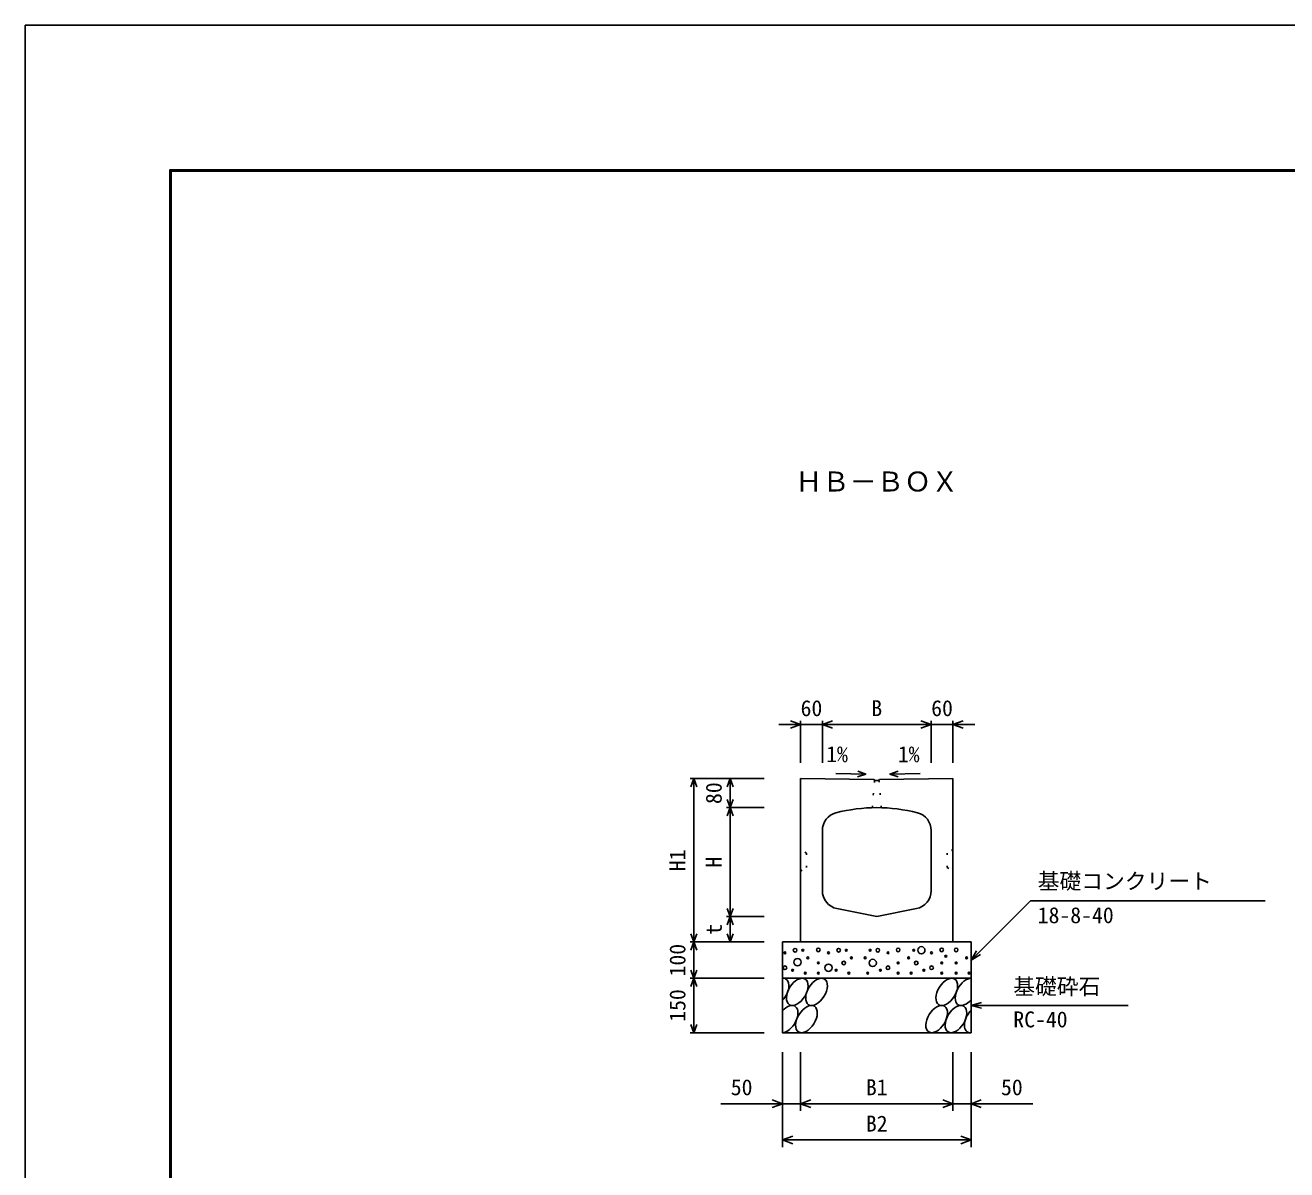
# Model space of a CAD drawing. Units: millimetres, scale not verified. Extents: x -16800 to 16800, y -5940 to 5940.
# Drawn here: x -16800 to -13323, y 2787 to 5940 of the extents above; entities that cross this region are included whole.
import ezdxf
from ezdxf.enums import TextEntityAlignment as Align

# ---------------------------------------------------------------- set-up
doc = ezdxf.new("R2010")
doc.units = ezdxf.units.MM
doc.header["$LTSCALE"] = 20
doc.linetypes.add('DOTTED', pattern=[1.75, 0.25, -1.5])
for name, color, linetype, lineweight in [('0-0_DIM', 7, 'Continuous', 25), ('0-1_Defpoints', 5, 'Continuous', 25), ('0-2_HATCH', 6, 'Continuous', 25), ('0-5_OUTLINE', 3, 'Continuous', 25), ('0-6_OUTLINE2', 4, 'DOTTED', 25), ('0-7_TXT', 7, 'Continuous', 25), ('0-8_WAKU', 3, 'Continuous', 25)]:
    doc.layers.add(name, color=color, linetype=linetype, lineweight=lineweight)
doc.styles.add('ＭＳ ゴシック', font='')
doc.styles.get('ＭＳ ゴシック').set_extended_font_data('MS Gothic')

msp = doc.modelspace()

# ---------------------------------------------------------------- linework, layer by layer
at = {"layer": '0-0_DIM'}
for p, q in [((-14662.72, 4013.41), (-14722.72, 4013.41)), ((-14662.72, 4023.41), (-14662.72, 3908.41)), ((-14602.72, 4023.41), (-14602.72, 3908.41)), ((-14302.72, 4023.41), (-14302.72, 3908.41)), ((-14242.72, 4023.41), (-14242.72, 3908.41)), ((-14182.72, 4013.41), (-14242.72, 4013.41)), ((-14966.92, 3864.48), (-14762.72, 3864.48)), ((-14956.92, 3864.48), (-14956.92, 3414.48)), ((-14856.92, 3864.48), (-14856.92, 3784.48)), ((-14565.44, 3878.39), (-14482.98, 3876.82)), ((-14332.69, 3878.35), (-14416.57, 3876.75)), ((-14866.92, 3784.48), (-14762.72, 3784.48)), ((-14856.92, 3484.48), (-14856.92, 3784.48)), ((-14029.06, 3528.13), (-14192.72, 3364.48)), ((-14029.06, 3528.13), (-13382.19, 3528.13)), ((-14866.92, 3484.48), (-14762.72, 3484.48)), ((-14856.92, 3484.48), (-14856.92, 3414.48)), ((-14966.92, 3414.48), (-14762.72, 3414.48)), ((-14956.92, 3314.48), (-14956.92, 3414.48)), ((-14192.72, 3364.48), (-14177.72, 3390.46)), ((-14192.72, 3364.48), (-14166.74, 3379.48)), ((-14966.92, 3314.48), (-14762.72, 3314.48)), ((-14956.92, 3314.48), (-14956.92, 3164.48)), ((-14192.72, 3239.48), (-14163.74, 3247.24)), ((-14192.72, 3239.48), (-13759.4, 3239.48)), ((-14192.72, 3239.48), (-14163.74, 3231.71)), ((-14966.92, 3164.48), (-14762.72, 3164.48)), ((-14712.72, 2848.96), (-14712.72, 3111.31)), ((-14662.72, 2948.96), (-14662.72, 3111.31)), ((-14242.72, 2948.96), (-14242.72, 3111.31)), ((-14192.72, 2848.96), (-14192.72, 3111.31)), ((-14882.72, 2968.96), (-14712.72, 2968.96)), ((-14712.72, 2968.96), (-14662.72, 2968.96)), ((-14662.72, 2968.96), (-14242.72, 2968.96)), ((-14712.72, 2868.96), (-14192.72, 2868.96))]:
    msp.add_line(p, q, dxfattribs=at)
for points in [[(-14690.91, 4003.15), (-14662.72, 4013.41), (-14690.91, 4023.67)], [(-14662.72, 4013.41), (-14602.72, 4013.41), (-14302.72, 4013.41), (-14242.72, 4013.41)], [(-14574.53, 4003.15), (-14602.72, 4013.41), (-14574.53, 4023.67)], [(-14330.91, 4003.15), (-14302.72, 4013.41), (-14330.91, 4023.67)], [(-14214.53, 4003.15), (-14242.72, 4013.41), (-14214.53, 4023.67)], [(-14948.71, 3841.93), (-14956.92, 3864.48), (-14965.13, 3841.93)], [(-14848.71, 3841.93), (-14856.92, 3864.48), (-14865.13, 3841.93)], [(-14505.37, 3885.45), (-14482.98, 3876.82), (-14505.69, 3869.04)], [(-14393.87, 3868.97), (-14416.57, 3876.75), (-14394.18, 3885.39)], [(-14848.71, 3807.03), (-14856.92, 3784.48), (-14865.13, 3807.03)], [(-14848.71, 3761.93), (-14856.92, 3784.48), (-14865.13, 3761.93)], [(-14848.71, 3507.03), (-14856.92, 3484.48), (-14865.13, 3507.03)], [(-14848.71, 3461.93), (-14856.92, 3484.48), (-14865.13, 3461.93)], [(-14948.71, 3437.03), (-14956.92, 3414.48), (-14965.13, 3437.03)], [(-14948.71, 3391.93), (-14956.92, 3414.48), (-14965.13, 3391.93)], [(-14848.71, 3437.03), (-14856.92, 3414.48), (-14865.13, 3437.03)], [(-14948.71, 3337.03), (-14956.92, 3314.48), (-14965.13, 3337.03)], [(-14948.71, 3291.93), (-14956.92, 3314.48), (-14965.13, 3291.93)], [(-14948.71, 3187.03), (-14956.92, 3164.48), (-14965.13, 3187.03)], [(-14740.91, 2979.22), (-14712.72, 2968.96), (-14740.91, 2958.7)], [(-14634.53, 2958.7), (-14662.72, 2968.96), (-14634.53, 2979.22)], [(-14270.91, 2979.22), (-14242.72, 2968.96), (-14270.91, 2958.7)], [(-14022.72, 2968.96), (-14192.72, 2968.96), (-14242.72, 2968.96)], [(-14164.53, 2979.22), (-14192.72, 2968.96), (-14164.53, 2958.7)], [(-14684.53, 2858.7), (-14712.72, 2868.96), (-14684.53, 2879.22)], [(-14220.91, 2879.22), (-14192.72, 2868.96), (-14220.91, 2858.7)]]:
    msp.add_lwpolyline(points, dxfattribs=at)
at = {"layer": '0-1_Defpoints'}
msp.add_lwpolyline([(-16800, -5940), (0, -5940), (0, 5940), (-16800, 5940)], close=True, dxfattribs=at)
at = {"layer": '0-2_HATCH'}
for centre, radius in [((-14705.78, 3384.65), 2.5), ((-14677.75, 3391.66), 5), ((-14656.72, 3391.66), 2.5), ((-14642.7, 3370.65), 2.5), ((-14613.82, 3392.53), 5), ((-14585.78, 3384.65), 2.5), ((-14557.75, 3391.66), 5), ((-14536.72, 3391.66), 2.5), ((-14522.7, 3370.65), 2.5), ((-14484.88, 3370.65), 2.5), ((-14470.86, 3391.66), 2.5), ((-14449.83, 3391.66), 5), ((-14421.79, 3384.65), 2.5), ((-14393.75, 3392.53), 5), ((-14364.88, 3370.65), 2.5), ((-14350.86, 3391.66), 2.5), ((-14329.83, 3391.66), 10), ((-14301.79, 3384.65), 2.5), ((-14273.75, 3392.53), 5), ((-14262.42, 3374.96), 2.5), ((-14233.91, 3392.53), 5), ((-14205.03, 3370.65), 2.5), ((-14705.78, 3343.51), 5), ((-14684.75, 3336.5), 2.5), ((-14671.21, 3358.64), 10), ((-14613.82, 3356.64), 2.5), ((-14585.78, 3343.51), 10), ((-14564.75, 3336.5), 2.5), ((-14543.73, 3356.64), 5), ((-14463.85, 3356.64), 10), ((-14442.82, 3336.5), 2.5), ((-14421.79, 3343.51), 5), ((-14393.75, 3356.64), 2.5), ((-14343.85, 3356.64), 5), ((-14322.82, 3336.5), 2.5), ((-14301.79, 3343.51), 5), ((-14273.75, 3356.64), 2.5), ((-14233.91, 3356.64), 2.5), ((-14649.71, 3328.63), 2.5), ((-14613.82, 3328.63), 2.5), ((-14529.71, 3328.63), 2.5), ((-14477.87, 3328.63), 2.5), ((-14393.75, 3328.63), 2.5), ((-14357.87, 3328.63), 2.5), ((-14273.75, 3328.63), 2.5), ((-14233.91, 3328.63), 2.5), ((-14198.02, 3328.63), 2.5)]:
    msp.add_circle(centre, radius, dxfattribs=at)
for centre, start_param, end_param in [((-14725.08, 3276.96), 4.385593, 6.6745444), ((-14206.57, 3276.96), 0.3357715, 4.4411806), ((-14699.76, 3201.97), 3.5111464, 7.548991), ((-14181.25, 3201.97), 1.2110787, 3.5658734)]:
    msp.add_ellipse(centre, major_axis=(21.81, 35.31), ratio=0.5792, start_param=start_param, end_param=end_param, dxfattribs=at)
for centre in [(-14671.87, 3276.96), (-14618.66, 3276.96), (-14259.78, 3276.96), (-14646.55, 3201.97), (-14287.67, 3201.97), (-14234.46, 3201.97)]:
    msp.add_ellipse(centre, major_axis=(21.81, 35.31), ratio=0.5792, dxfattribs=at)
at = {"layer": '0-5_OUTLINE'}
for p, q in [((-14662.72, 3414.48), (-14662.72, 3864.48)), ((-14662.72, 3864.48), (-14460.22, 3862.45)), ((-14458.72, 3859.38), (-14460.22, 3862.45)), ((-14446.72, 3859.38), (-14445.22, 3862.45)), ((-14242.72, 3864.48), (-14445.22, 3862.45)), ((-14242.72, 3414.48), (-14242.72, 3864.48)), ((-14458.72, 3859.38), (-14446.72, 3859.38)), ((-14602.72, 3555.47), (-14602.72, 3721.78)), ((-14302.72, 3555.47), (-14302.72, 3721.78)), ((-14452.72, 3484.48), (-14562.52, 3506.44)), ((-14452.72, 3484.48), (-14342.91, 3506.44)), ((-14712.72, 3414.48), (-14712.72, 3314.48)), ((-14712.72, 3414.48), (-14192.72, 3414.48)), ((-14242.72, 3414.48), (-14662.72, 3414.48)), ((-14712.72, 3314.48), (-14192.72, 3314.48))]:
    msp.add_line(p, q, dxfattribs=at)
for points in [[(-14192.72, 3414.48), (-14192.72, 3314.48), (-14192.72, 3164.48)], [(-14712.72, 3314.48), (-14712.72, 3164.48), (-14192.72, 3164.48)]]:
    msp.add_lwpolyline(points, dxfattribs=at)
for centre, radius, start, end in [((-14552.72, 3721.78), 50, 104.47751, 180), ((-14452.72, 3334.48), 450, 75.52249, 104.47751), ((-14352.72, 3721.78), 50, 0, 75.52249), ((-14552.72, 3555.47), 50, 180, 258.69007), ((-14352.72, 3555.47), 50, 281.30993, 0)]:
    msp.add_arc(centre, radius, start, end, dxfattribs=at)
at = {"layer": '0-6_OUTLINE2'}
for p, q in [((-14465.22, 3784.31), (-14458.72, 3859.38)), ((-14446.72, 3859.38), (-14440.22, 3784.31)), ((-14662.72, 3609.48), (-14646.72, 3619.48))]:
    msp.add_line(p, q, dxfattribs=at)
for points in [[(-14646.72, 3619.48), (-14646.72, 3659.48), (-14662.72, 3669.48)], [(-14242.72, 3669.48), (-14258.72, 3659.48), (-14258.72, 3619.48), (-14242.72, 3609.48)]]:
    msp.add_lwpolyline(points, dxfattribs=at)
at = {"layer": '0-8_WAKU', "lineweight": 50}
msp.add_lwpolyline([(-16400, -5540), (-400, -5540), (-400, 5540), (-16400, 5540)], close=True, dxfattribs=at)

# ---------------------------------------------------------------- texts
at = {"layer": '0-0_DIM', "style": 'ＭＳ ゴシック'}
for s, p in [('60', (-14662.72, 4023.41)), ('B', (-14467.72, 4023.41)), ('60', (-14302.72, 4023.41)), ('1%', (-14592.15, 3896.61)), ('1%', (-14394.63, 3896.56)), ('基礎コンクリート', (-14009.06, 3546.87)), ('18-8-40', (-14009.06, 3453.05)), ('基礎砕石', (-14076.4, 3256.65)), ('RC-40', (-14076.4, 3165.96)), ('50', (-14855.16, 2978.96)), ('B1', (-14482.72, 2978.96)), ('50', (-14110.27, 2978.96)), ('B2', (-14482.72, 2878.96))]:
    msp.add_text(s, height=43.99, dxfattribs=at).set_placement(p, align=Align.BOTTOM_LEFT)
for s, p in [('80', (-14866.92, 3794.48)), ('H1', (-14966.92, 3609.48)), ('H', (-14866.92, 3619.48)), ('t', (-14866.92, 3434.48)), ('100', (-14966.92, 3319.48)), ('150', (-14966.92, 3194.48))]:
    msp.add_text(s, height=43.99, rotation=90, dxfattribs=at).set_placement(p, align=Align.BOTTOM_LEFT)
at = {"layer": '0-7_TXT', "style": 'ＭＳ ゴシック'}
msp.add_text('ＨＢ－ＢＯＸ', height=54.99, dxfattribs=at).set_placement((-14677.72, 4638.97), align=Align.BOTTOM_LEFT)

doc.saveas('drawing.dxf')
